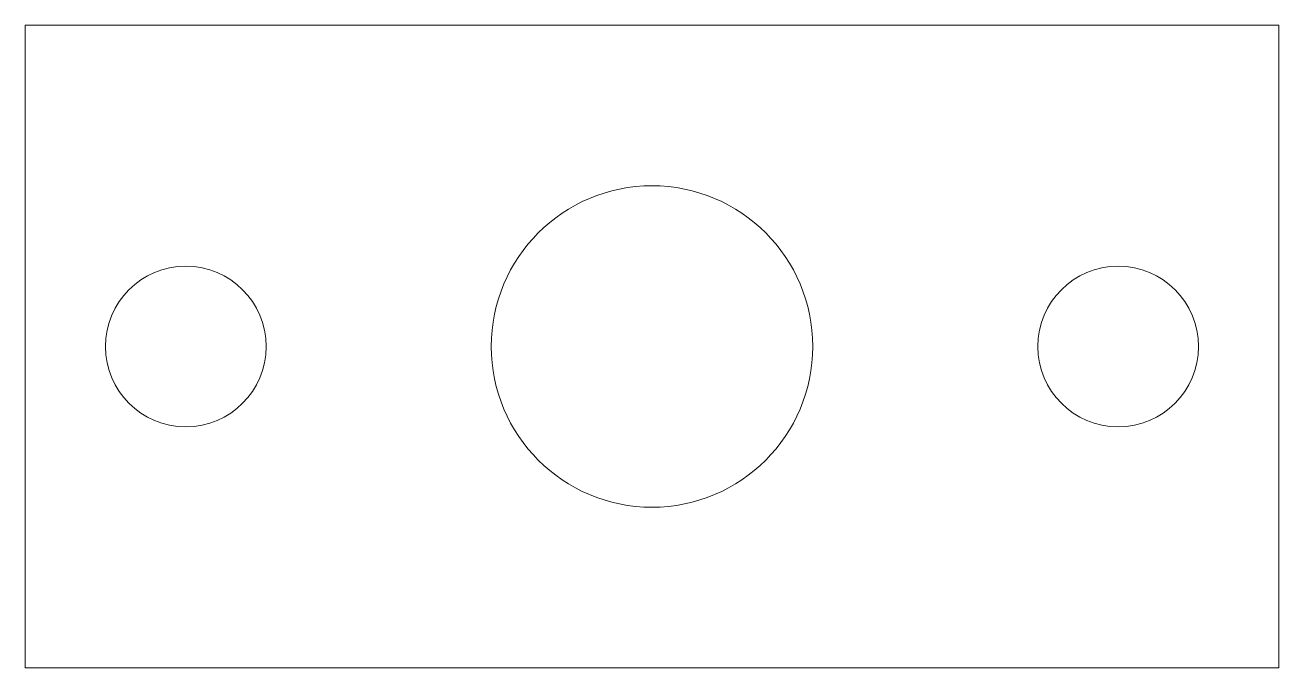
# Model space of a CAD drawing. Header units: millimetres. Extents: x 0 to 19.5, y 0 to 10.
import ezdxf

# ---------------------------------------------------------------- set-up
doc = ezdxf.new("R2010")
doc.units = ezdxf.units.MM

msp = doc.modelspace()

# ---------------------------------------------------------------- linework, layer by layer
at = {"color": 7, "linetype": 'Continuous', "lineweight": 15}
for p, q in [((0, 0), (0, 10)), ((0, 10), (19.5, 10)), ((19.5, 0), (19.5, 10)), ((0, 0), (19.5, 0))]:
    msp.add_line(p, q, dxfattribs=at)
for centre, radius in [((9.75, 5), 2.5), ((2.5, 5), 1.25), ((17, 5), 1.25)]:
    msp.add_circle(centre, radius, dxfattribs=at)

doc.saveas('drawing.dxf')
